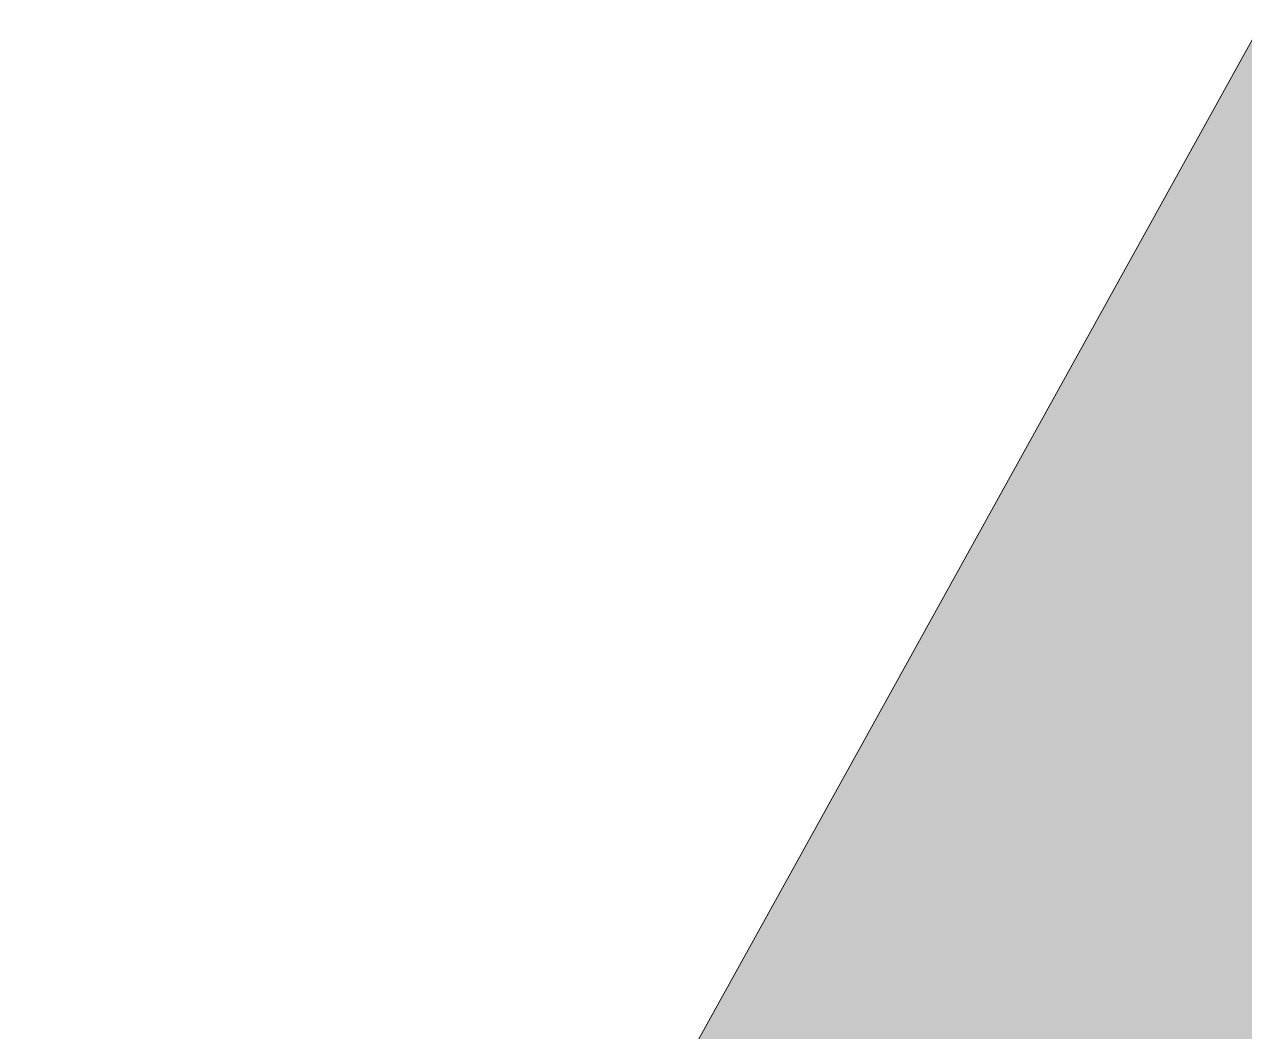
# Model space of a CAD drawing. Header units: metres. Extents: x -6 to 1255, y -2 to 532.
# Drawn here: x 1045.17 to 1047.669, y 392.091 to 394.154 of the extents above; entities that cross this region are included whole.
import ezdxf

# ---------------------------------------------------------------- set-up
doc = ezdxf.new("R2010")
doc.units = ezdxf.units.M
doc.header["$MEASUREMENT"] = 0
for name, color, linetype, lineweight, true_color in [('TPX_BUILDINGS', 7, 'CONTINUOUS', 0, 0x000000), ('TPX_BUILDINGS_HATCH', 7, 'CONTINUOUS', 0, 0xf0f0f0), ('TPX_CADASTRES', 7, 'CONTINUOUS', 0, 0x646464)]:
    doc.layers.add(name, color=color, linetype=linetype, lineweight=lineweight, true_color=true_color)

msp = doc.modelspace()

# ---------------------------------------------------------------- hatches: boundary and pattern name
at = {"layer": 'TPX_BUILDINGS_HATCH'}
msp.add_hatch(color=256, dxfattribs=at).paths.add_polyline_path([(1050.5002, 399.2033), (1045.1702, 389.5833), (1046.7802, 388.7533), (1048.3502, 387.9433), (1054.0802, 385.0033), (1058.6797, 382.6433), (1059.6602, 384.8633), (1057.4502, 385.8133), (1058.3402, 388.0033), (1060.6102, 387.0133), (1064.9697, 384.8933), (1066.5397, 384.1233), (1068.8897, 382.9733), (1069.6897, 382.5833), (1071.1897, 381.8528), (1076.0397, 379.4828), (1077.7697, 378.6428), (1078.2397, 378.4128), (1079.6097, 377.7428), (1082.6097, 385.3628), (1050.5002, 399.2033)])

# ---------------------------------------------------------------- linework, layer by layer
at = {"layer": 'TPX_BUILDINGS', "elevation": 0.0421}
msp.add_lwpolyline([(1050.5002, 399.2033), (1045.1702, 389.5833), (1046.7802, 388.7533), (1048.3502, 387.9433), (1054.0802, 385.0033), (1058.6797, 382.6433), (1059.6602, 384.8633), (1057.4502, 385.8133), (1058.3402, 388.0033), (1060.6102, 387.0133), (1064.9697, 384.8933), (1066.5397, 384.1233), (1068.8897, 382.9733), (1069.6897, 382.5833), (1071.1897, 381.8528), (1076.0397, 379.4828), (1077.7697, 378.6428), (1078.2397, 378.4128), (1079.6097, 377.7428), (1082.6097, 385.3628)], close=True, dxfattribs=at)
at = {"layer": 'TPX_CADASTRES', "elevation": 0.0241}
msp.add_lwpolyline([(1050.5002, 399.2036), (1045.1702, 389.5836), (1046.7802, 388.7536), (1048.3502, 387.9436), (1054.0802, 385.0036), (1058.6797, 382.6436), (1059.6602, 384.8636), (1060.6102, 387.0136), (1064.9697, 384.8936), (1066.5397, 384.1236), (1068.8897, 382.9736), (1069.6897, 382.5836), (1071.1897, 381.8531), (1076.0397, 379.4831), (1077.7697, 378.6431), (1078.2397, 378.4131), (1079.6097, 377.7431), (1082.6097, 385.3631)], close=True, dxfattribs=at)

doc.saveas('drawing.dxf')
